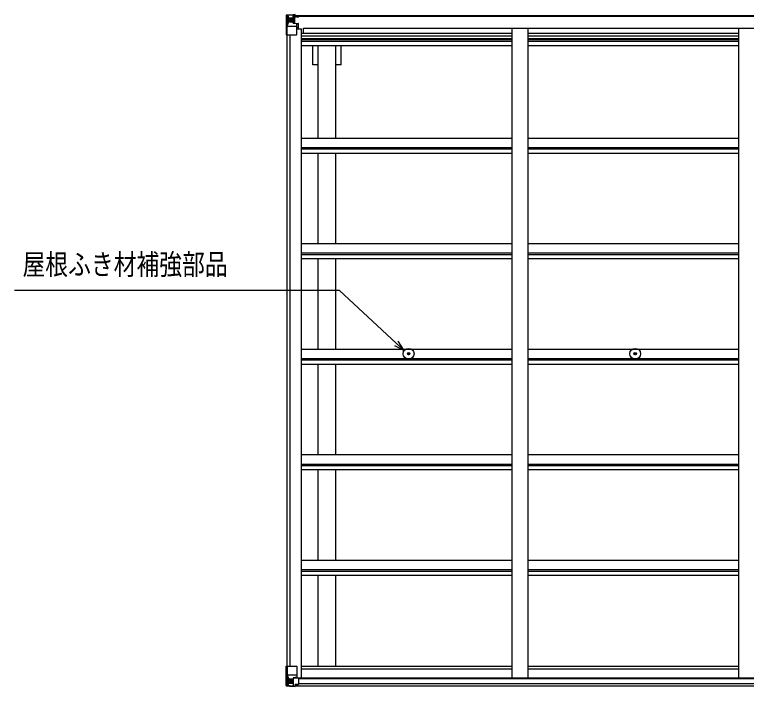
# Model space of a CAD drawing. Units: millimetres, scale not verified. Extents: x -8410 to 8410, y -5940 to 5940.
# Drawn here: x -2545 to -233, y 1041 to 3164 of the extents above; entities that cross this region are included whole.
import ezdxf
from ezdxf.enums import TextEntityAlignment as Align

# ---------------------------------------------------------------- set-up
doc = ezdxf.new("R2010")
doc.units = ezdxf.units.MM
doc.header["$LTSCALE"] = 30
for name, color, linetype in [('0-4_YKK_13', 4, 'Continuous'), ('0-5_YKK_A1', 4, 'Continuous'), ('0-6_YKK_D', 6, 'Continuous')]:
    doc.layers.add(name, color=color, linetype=linetype)
doc.styles.add('ＭＳ ゴシック', font='')
doc.styles.get('ＭＳ ゴシック').set_extended_font_data('MS Gothic')

msp = doc.modelspace()

# ---------------------------------------------------------------- linework, layer by layer
at = {"layer": '0-4_YKK_13'}
for p, q in [((-1687.35, 3161.14), (-1687.35, 3161.11)), ((-1686.41, 3162.15), (-1686.41, 3162.15)), ((-1686.41, 3162.1), (-1686.41, 3162.14)), ((-1677.45, 3162.53), (-1685.37, 3162.06)), ((-1684.51, 3161.09), (-1684.51, 3161.02)), ((-1684.51, 3100.43), (-1684.51, 3161.02)), ((-1680.54, 3157.64), (-1683.27, 3161.31)), ((-1679.69, 3154.14), (-1677.35, 3154.2)), ((-1679.69, 3140.66), (-1679.69, 3154.14)), ((-1665.35, 3163.32), (-1677.35, 3162.54)), ((-1677.35, 3154.19), (-1665.35, 3154.19)), ((-1671.87, 3146.99), (-1671.87, 3146.03)), ((-1666.35, 3154.19), (-1665.35, 3154.19)), ((-1658.85, 3163.83), (-1665.35, 3163.43)), ((-1665.35, 3137.34), (-1665.35, 3163.43)), ((-1665.35, 3162.55), (-1658.85, 3162.95)), ((-1663.85, 3157.73), (-1665.35, 3157.73)), ((-1663.85, 3154.19), (-1665.35, 3154.19)), ((-1658.85, 3162.02), (-1663.85, 3161.93)), ((-1663.35, 3157.37), (-1663.85, 3157.37)), ((-1659.85, 3152.44), (-1663.85, 3152.44)), ((-1663.74, 3156.07), (-1659.85, 3156.07)), ((-1663.36, 3156.27), (-1663.36, 3156.44)), ((-1663.36, 3156.44), (-1663.35, 3156.44)), ((-1663.35, 3158.39), (-1663.35, 3156.44)), ((-1655.35, 3158.39), (-1663.35, 3158.39)), ((-1655.35, 3158.37), (-1663.35, 3158.37)), ((-1653.35, 3156.53), (-1663.35, 3156.44)), ((-1659.85, 3136.33), (-1659.85, 3156.3)), ((-1658.85, 3162.95), (-1658.85, 3163.83)), ((-1658.85, 3162.43), (-1658.85, 3162.95)), ((-1658.85, 3162.43), (-1658.85, 3162.02)), ((-1658.85, 3162.02), (-1658.85, 3161.2)), ((-1653.85, 3161.63), (-1653.85, 3161.2)), ((-1653.55, 3161.63), (-1653.85, 3161.63)), ((-1653.55, 3161.63), (-1651.86, 3161.2)), ((-1653.35, 3158.13), (-1648.35, 3158.13)), ((-1653.35, 3156.53), (-1653.35, 3158.13)), ((-1648.35, 3159.06), (-1648.35, 3158.13)), ((-1648.35, 3158.13), (-1647.35, 3158.13)), ((-1647.35, 3158.13), (-1647.35, 3159.06)), ((-1647.35, 3158.13), (-1647.35, 3156.57)), ((-1647.35, 3156.45), (-1647.35, 3156.57)), ((-1683.96, 3127.32), (-1679.82, 3139.4)), ((-1683.96, 3127.32), (-1677.35, 3127.1)), ((-1677.35, 3140.63), (-1679.69, 3140.66)), ((-1677.35, 3140.63), (-1665.35, 3140.63)), ((-1677.35, 3140.63), (-1677.35, 3140.63)), ((-1677.35, 3127.1), (-1653.35, 3127.1)), ((-1663.85, 3140.63), (-1665.35, 3140.63)), ((-1664.53, 3137.08), (-1654.18, 3135.42)), ((-1664.53, 3136.44), (-1664.53, 3137.08)), ((-1654.18, 3134.79), (-1664.53, 3136.44)), ((-1659.85, 3144.23), (-1663.85, 3144.23)), ((-1654.18, 3135.42), (-1654.18, 3134.79)), ((-1653.9, 3135.35), (-1649.85, 3135.31)), ((-1653.35, 3101.43), (-1653.35, 3134.53)), ((-1648.85, 3123.43), (-1653.35, 3123.43)), ((-1648.85, 3135.3), (-1649.85, 3135.31)), ((-1649.85, 3133.58), (-1648.85, 3133.58)), ((-1648.85, 3119.09), (-1648.85, 3135.3)), ((-1684.51, 3100.43), (-1654.35, 3100.43)), ((-1302.78, 2092.78), (-1301.67, 2092.79)), ((-1302.78, 2091.78), (-1301.67, 2091.76)), ((-1301.67, 2092.79), (-1301.15, 2092.9)), ((-1301.67, 2091.76), (-1301.15, 2091.66)), ((-1301.05, 2093.41), (-1301.15, 2092.9)), ((-1301.05, 2091.14), (-1301.15, 2091.66)), ((-1301.03, 2094.52), (-1301.05, 2093.41)), ((-1301.03, 2090.03), (-1301.05, 2091.14)), ((-1300.03, 2094.52), (-1300.01, 2093.41)), ((-1300.03, 2090.03), (-1300.01, 2091.14)), ((-1300.01, 2093.41), (-1299.91, 2092.9)), ((-1300.01, 2091.14), (-1299.91, 2091.66)), ((-1299.39, 2092.79), (-1299.91, 2092.9)), ((-1299.39, 2091.76), (-1299.91, 2091.66)), ((-1298.29, 2092.78), (-1299.39, 2092.79)), ((-1298.29, 2091.78), (-1299.39, 2091.76)), ((-586.78, 2092.78), (-585.67, 2092.79)), ((-586.78, 2091.78), (-585.67, 2091.76)), ((-585.67, 2092.79), (-585.15, 2092.9)), ((-585.67, 2091.76), (-585.15, 2091.66)), ((-585.05, 2093.41), (-585.15, 2092.9)), ((-585.05, 2091.14), (-585.15, 2091.66)), ((-585.03, 2094.52), (-585.05, 2093.41)), ((-585.03, 2090.03), (-585.05, 2091.14)), ((-584.03, 2094.52), (-584.01, 2093.41)), ((-584.03, 2090.03), (-584.01, 2091.14)), ((-584.01, 2093.41), (-583.91, 2092.9)), ((-584.01, 2091.14), (-583.91, 2091.66)), ((-583.39, 2092.79), (-583.91, 2092.9)), ((-583.39, 2091.76), (-583.91, 2091.66)), ((-582.29, 2092.78), (-583.39, 2092.79)), ((-582.29, 2091.78), (-583.39, 2091.76)), ((-1687.35, 1104.46), (-1654.35, 1104.46)), ((-1687.35, 1043.75), (-1687.35, 1104.46)), ((-1684.51, 1104.46), (-1684.51, 1043.87)), ((-1653.35, 1103.46), (-1653.35, 1070.36)), ((-1683.96, 1077.58), (-1677.35, 1077.79)), ((-1683.96, 1077.58), (-1679.82, 1065.49)), ((-1677.35, 1064.26), (-1679.69, 1064.23)), ((-1679.69, 1064.23), (-1679.69, 1050.75)), ((-1677.35, 1077.79), (-1653.35, 1077.79)), ((-1677.35, 1064.26), (-1677.35, 1064.26)), ((-1665.35, 1064.26), (-1677.35, 1064.26)), ((-1665.35, 1068.24), (-1658.85, 1068.24)), ((-1665.35, 1068.24), (-1665.35, 1041.46)), ((-1654.18, 1070.1), (-1664.53, 1068.45)), ((-1664.53, 1068.45), (-1664.53, 1068.24)), ((-1661.83, 1068.24), (-1654.18, 1069.47)), ((-1658.85, 1068.24), (-1649.85, 1068.21)), ((-1654.18, 1069.47), (-1654.18, 1070.1)), ((-1648.85, 1067.3), (-1648.85, 1047.15)), ((-1686.41, 1042.79), (-1686.41, 1042.74)), ((-1677.44, 1042.36), (-1685.37, 1042.83)), ((-1684.51, 1043.8), (-1684.51, 1043.87)), ((-1680.54, 1047.25), (-1683.27, 1043.58)), ((-1679.69, 1050.75), (-1677.35, 1050.7)), ((-1677.35, 1050.7), (-1665.35, 1050.7)), ((-1665.35, 1041.57), (-1677.35, 1042.35)), ((-1672.83, 1057.9), (-1672.83, 1058.86)), ((-1658.85, 1041.06), (-1658.85, 1047)), ((-1649.85, 1046.43), (-1658.85, 1046.38))]:
    msp.add_line(p, q, dxfattribs=at)
for points in [[(-1687.35, 3161.11), (-1687.35, 3100.43), (-1684.51, 3100.43)], [(-1686.41, 3162.15), (-1677.35, 3162.7), (-1665.35, 3163.43)], [(-1673.79, 3147.95), (-1674.75, 3147.95), (-1674.75, 3148.91), (-1673.79, 3148.91)], [(-1672.83, 3149.87), (-1672.83, 3150.83), (-1671.87, 3150.83), (-1671.87, 3149.87)], [(-1671.87, 3146.03), (-1672.83, 3146.03), (-1672.83, 3146.99)], [(-1670.91, 3148.91), (-1669.95, 3148.91), (-1669.95, 3147.95), (-1670.91, 3147.95)], [(-1658.85, 3162.43), (-1663.85, 3162.43), (-1663.85, 3136.97)], [(-1648.35, 3156.41), (-1663.35, 3156.27), (-1663.36, 3156.27)], [(-1663.35, 3157.37), (-1655.35, 3157.37), (-1655.35, 3159.06)], [(-1653.35, 3156.53), (-1653.35, 3156.52), (-1647.35, 3156.57)], [(-1649.85, 3135.31), (-1649.85, 3133.58), (-1653.35, 3133.56)], [(-1686.41, 1042.74), (-1677.35, 1042.19), (-1658.85, 1041.06)], [(-1673.79, 1055.98), (-1674.75, 1055.98), (-1674.75, 1056.94), (-1673.79, 1056.94)], [(-1672.83, 1058.86), (-1671.87, 1058.86), (-1671.87, 1057.9)], [(-1671.87, 1055.02), (-1671.87, 1054.06), (-1672.83, 1054.06), (-1672.83, 1055.02)], [(-1670.91, 1056.94), (-1669.95, 1056.94), (-1669.95, 1055.98), (-1670.91, 1055.98)], [(-1648.85, 1047.15), (-1648.86, 1047.04), (-1658.85, 1047)]]:
    msp.add_lwpolyline(points, dxfattribs=at)
for centre, radius in [((-1672.35, 3148.43), 5.3), ((-1300.53, 2092.28), 17), ((-584.53, 2092.28), 17), ((-1300.53, 2092.28), 4), ((-584.53, 2092.28), 4), ((-1672.35, 1056.46), 5.3)]:
    msp.add_circle(centre, radius, dxfattribs=at)
for centre, radius, start, end in [((-1686.35, 3161.15), 1, 93.50017, 180.00079), ((-1686.35, 3161.14), 0.999, 93.4424, 179.95083), ((-1686.35, 3161.1), 0.999, 93.4424, 179.95083), ((-1685.2, 3174.75), 12.7, 269.24466, 275.10311), ((-1683.23, 3161.14), 1.28, 131.17831, 182.45895), ((-1673.79, 3149.87), 0.96, 270, 0), ((-1673.79, 3146.99), 0.96, 0, 90), ((-1670.91, 3149.87), 0.96, 180, 270), ((-1670.91, 3146.99), 0.96, 90, 180), ((-1663.35, 3158.89), 0.5, 179.99802, 269.99691), ((-1663.35, 3158.87), 0.5, 180.00109, 270.00109), ((-1663.35, 3155.94), 0.5, 90.52895, 180.04464), ((-1663.34, 3155.76), 0.513, 91.88028, 181.04707), ((-1648.22, 3164.09), 7.69, 268.96999, 276.43426), ((-1664.42, 3138.01), 0.937, 182.32209, 263.26766), ((-1664.42, 3137.37), 0.937, 182.32209, 263.26766), ((-1654.29, 3134.49), 0.937, 2.32209, 83.26766), ((-1654.29, 3133.86), 0.937, 2.32209, 83.26766), ((-1654.35, 3101.43), 1, 270, 0), ((-1300.53, 2092.28), 2.3, 167.44414, 192.55586), ((-1300.53, 2092.28), 2.3, 77.44414, 102.55586), ((-1300.53, 2092.28), 2.3, 257.44414, 282.55586), ((-1300.53, 2092.28), 2.3, 347.44414, 12.55586), ((-584.53, 2092.28), 2.3, 167.44414, 192.55586), ((-584.53, 2092.28), 2.3, 77.44414, 102.55586), ((-584.53, 2092.28), 2.3, 257.44414, 282.55586), ((-584.53, 2092.28), 2.3, 347.44414, 12.55586), ((-1654.35, 1103.46), 1, 0, 90), ((-1664.42, 1067.52), 0.937, 96.73234, 129.06602), ((-1654.29, 1071.03), 0.937, 276.73234, 357.67791), ((-1654.29, 1070.4), 0.937, 276.73234, 357.67791), ((-1686.35, 1043.79), 0.999, 180.04917, 266.5576), ((-1686.35, 1043.75), 0.999, 180.04917, 266.5576), ((-1686.35, 1043.74), 1, 179.99921, 266.49983), ((-1685.2, 1030.14), 12.7, 84.89689, 90.75534), ((-1683.23, 1043.75), 1.28, 177.54105, 228.82169), ((-1673.79, 1057.9), 0.96, 270, 0), ((-1673.79, 1055.02), 0.96, 0, 90), ((-1670.91, 1057.9), 0.96, 180, 270), ((-1670.91, 1055.02), 0.96, 90, 180)]:
    msp.add_arc(centre, radius, start, end, dxfattribs=at)
for centre, major_axis, ratio, start_param, end_param in [((-1485.41, 3174.46), (201, 12.36), 0.060933, 3.1373463, 3.1378449), ((-1684.41, 3162.22), (2, 0.12), 0.060933, 3.1378449, 4.2119296), ((-1684.22, 3159.13), (-0.02, 3), 0.466854, 5.5234897, 6.1575023), ((-1682.56, 3154.06), (0.03, 5), 0.573921, 4.7320603, 5.5159136), ((-1759.1, 3154.19), (81.75, 0), 0.061163, 0, 0.0007725), ((-1683.24, 3129.66), (0.85, 2.32), 0.403757, 2.3087461, 3.2744049), ((-1681.09, 3140.69), (0, 3), 0.468246, 4.2703918, 4.7058971), ((-1683.24, 1075.23), (0.85, -2.32), 0.403757, 3.0087805, 3.9744392), ((-1681.09, 1064.2), (0, -3), 0.468246, 1.5772882, 2.0127935), ((-1649.85, 1067.3), (1, -0.021), 0.906239, 0.0187047, 1.589501), ((-1684.41, 1042.67), (2, -0.12), 0.060933, 2.0712557, 3.1453404), ((-1485.41, 1030.43), (201, -12.36), 0.060933, 3.1453404, 3.145839), ((-1684.22, 1045.76), (-0.02, -3), 0.466854, 0.125683, 0.7596956), ((-1682.56, 1050.84), (0.03, -5), 0.573921, 0.7672717, 1.551125), ((-1759.1, 1050.7), (81.75, 0), 0.061163, 6.2824128, 6.2831853), ((-1649.85, 1047.14), (1, 0.012), 0.707053, 4.7036637, 6.124411)]:
    msp.add_ellipse(centre, major_axis=major_axis, ratio=ratio, start_param=start_param, end_param=end_param, dxfattribs=at)
at = {"layer": '0-5_YKK_A1'}
for p, q in [((-1663.85, 3161.2), (1197.15, 3161.2)), ((-1663.85, 3159.06), (1197.15, 3159.06)), ((-1685.35, 3100.43), (-1685.35, 1104.46)), ((-1675.65, 3100.43), (-1675.65, 1104.46)), ((-1653.35, 3119.09), (-1640.35, 3119.09)), ((-1640.35, 3119.09), (-1640.35, 1068.44)), ((-1640.35, 3105.4), (-974.35, 3105.4)), ((-1632.85, 3105.4), (-1632.85, 3120.92)), ((-1632.85, 3120.92), (1166.15, 3120.92)), ((-974.35, 3120.9), (-974.35, 1068.44)), ((-924.35, 3120.9), (-924.35, 1068.44)), ((-924.35, 3105.4), (-258.35, 3105.4)), ((-258.35, 3120.9), (-258.35, 1068.44)), ((-1640.35, 3097.01), (-974.35, 3097.01)), ((-1640.35, 3088.81), (-974.35, 3088.81)), ((-1640.35, 3084.88), (-974.35, 3084.88)), ((-1640.35, 3079.8), (-974.35, 3079.8)), ((-924.35, 3097.01), (-258.35, 3097.01)), ((-924.35, 3088.81), (-258.35, 3088.81)), ((-924.35, 3084.88), (-258.35, 3084.88)), ((-924.35, 3079.8), (-258.35, 3079.8)), ((-1640.35, 3066.8), (-974.35, 3066.8)), ((-1603.55, 3005.2), (-1603.55, 3066.8)), ((-1585.85, 2773.79), (-1585.85, 3066.8)), ((-1530.85, 2773.79), (-1530.85, 3066.8)), ((-1513.15, 3005.2), (-1513.15, 3066.8)), ((-924.35, 3066.8), (-258.35, 3066.8)), ((-1585.85, 3005.2), (-1603.55, 3005.2)), ((-1513.15, 3005.2), (-1530.85, 3005.2)), ((-1640.32, 2773.79), (-974.35, 2773.79)), ((-924.32, 2773.79), (-258.35, 2773.79)), ((-1640.32, 2744.05), (-974.35, 2744.05)), ((-1640.32, 2739.51), (-974.35, 2739.51)), ((-924.32, 2744.05), (-258.35, 2744.05)), ((-924.32, 2739.51), (-258.35, 2739.51)), ((-1640.32, 2726.49), (-974.35, 2726.49)), ((-1585.85, 2440.3), (-1585.85, 2726.49)), ((-1530.85, 2440.3), (-1530.85, 2726.49)), ((-924.32, 2726.49), (-258.35, 2726.49)), ((-1640.35, 2440.3), (-974.38, 2440.3)), ((-924.35, 2440.3), (-258.38, 2440.3)), ((-1640.35, 2410.56), (-974.38, 2410.56)), ((-1640.35, 2406.01), (-974.38, 2406.01)), ((-924.35, 2410.56), (-258.38, 2410.56)), ((-924.35, 2406.01), (-258.38, 2406.01)), ((-1640.35, 2393), (-974.38, 2393)), ((-1585.85, 2106.8), (-1585.85, 2393)), ((-1530.85, 2106.8), (-1530.85, 2393)), ((-924.35, 2393), (-258.38, 2393)), ((-1640.32, 2106.8), (-974.35, 2106.8)), ((-924.32, 2106.8), (-258.35, 2106.8)), ((-1640.32, 2077.06), (-974.35, 2077.06)), ((-1640.32, 2072.51), (-974.35, 2072.51)), ((-1640.32, 2059.5), (-974.35, 2059.5)), ((-1585.85, 1773.3), (-1585.85, 2059.5)), ((-1530.85, 1773.3), (-1530.85, 2059.5)), ((-924.32, 2077.06), (-258.35, 2077.06)), ((-924.32, 2072.51), (-258.35, 2072.51)), ((-924.32, 2059.5), (-258.35, 2059.5)), ((-1640.32, 1773.3), (-974.35, 1773.3)), ((-924.32, 1773.3), (-258.35, 1773.3)), ((-1640.32, 1743.56), (-974.35, 1743.56)), ((-1640.32, 1739.02), (-974.35, 1739.02)), ((-924.32, 1743.56), (-258.35, 1743.56)), ((-924.32, 1739.02), (-258.35, 1739.02)), ((-1640.32, 1726.01), (-974.35, 1726.01)), ((-1585.85, 1439.8), (-1585.85, 1726.01)), ((-1530.85, 1439.8), (-1530.85, 1726.01)), ((-924.32, 1726.01), (-258.35, 1726.01)), ((-1640.35, 1439.8), (-974.38, 1439.8)), ((-924.35, 1439.8), (-258.38, 1439.8)), ((-1640.35, 1410.07), (-974.38, 1410.07)), ((-1640.35, 1405.52), (-974.38, 1405.52)), ((-1640.35, 1392.51), (-974.38, 1392.51)), ((-1585.85, 1104.61), (-1585.85, 1392.51)), ((-1530.85, 1104.61), (-1530.85, 1392.51)), ((-924.35, 1410.07), (-258.38, 1410.07)), ((-924.35, 1405.52), (-258.38, 1405.52)), ((-924.35, 1392.51), (-258.38, 1392.51)), ((-1640.35, 1104.61), (-974.35, 1104.61)), ((-1640.35, 1096.26), (-974.35, 1096.26)), ((-924.35, 1104.61), (-258.35, 1104.61)), ((-924.35, 1096.26), (-258.35, 1096.26)), ((-1660.62, 1068.44), (1193.91, 1068.44)), ((-1648.85, 1066.17), (1182.15, 1066.17)), ((-1658.85, 1042.66), (1192.15, 1042.66)), ((-1648.85, 1050.56), (1182.15, 1050.56))]:
    msp.add_line(p, q, dxfattribs=at)
at = {"layer": '0-6_YKK_D'}
for points in [[(-1314.4, 2102.1), (-1339.36, 2125.2), (-1519.45, 2291.89), (-2545.42, 2291.89)], [(-1345.54, 2118.51), (-1314.4, 2102.1), (-1333.17, 2131.88)]]:
    msp.add_lwpolyline(points, dxfattribs=at)

# ---------------------------------------------------------------- texts
at = {"layer": '0-6_YKK_D', "style": 'ＭＳ ゴシック', "width": 0.8}
msp.add_text('屋根ふき材補強部品', height=65.98, dxfattribs=at).set_placement((-2520.45, 2321.87), align=Align.BOTTOM_LEFT)

doc.saveas('drawing.dxf')
